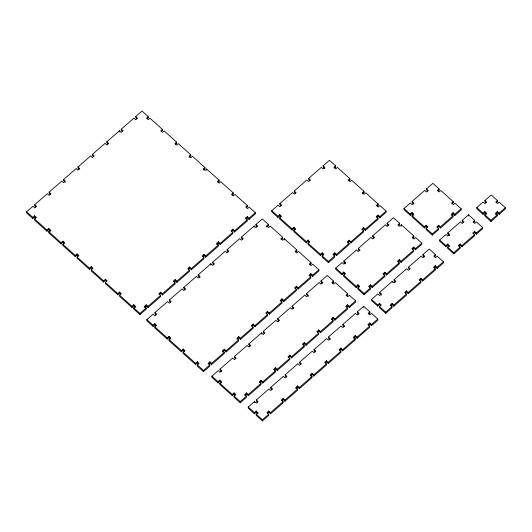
<?xml version="1.0" encoding="UTF-8"?>
<svg xmlns="http://www.w3.org/2000/svg" width="532" height="532" viewBox="0 0 532 532"><rect width="100%" height="100%" fill="white"/><g stroke="black" fill="none" stroke-linecap="round" stroke-linejoin="round"><path stroke-width="0.8" d="M32.818 218.539L32.798 217.362L34.6 215.786L34.62 216.963L32.818 218.539L26.62 212.98L26.6 211.803L32.911 206.29L34.68 207.879L36.489 206.31L34.713 204.72L47.341 193.701L49.11 195.291L50.912 193.715L49.144 192.132L61.765 181.113L63.534 182.702L65.336 181.126L63.567 179.537L76.189 168.524L77.965 170.107L79.767 168.538L77.998 166.948L90.62 155.929L92.388 157.519L94.191 155.942L92.422 154.36L105.043 143.341L106.819 144.93L108.621 143.354L106.852 141.765L119.474 130.752L121.243 132.342L123.045 130.766L121.276 129.176L133.898 118.157L135.673 119.747L137.475 118.177L135.7 116.588L142.017 111.075L148.209 116.634L148.235 117.811M148.209 116.634L146.566 118.071L148.342 119.66L149.984 118.224L162.373 129.343L162.4 130.52M147.138 118.769L148.395 117.678M46.982 231.24L46.962 230.063L48.764 228.487L48.784 229.664L46.982 231.24L34.587 220.128L34.567 218.945L36.369 217.375L34.6 215.786M162.373 129.343L160.731 130.772L162.499 132.362L164.149 130.925L176.538 142.044L176.564 143.221M161.302 131.477L162.559 130.38M61.147 243.942L61.127 242.765L62.929 241.196L62.949 242.373L61.147 243.942L48.751 232.83L48.731 231.653L50.533 230.077L48.764 228.487M176.538 142.044L174.895 143.48L176.664 145.063L178.313 143.633L190.702 154.745L190.729 155.923M175.467 144.179L176.724 143.081M75.311 256.65L75.291 255.466L77.093 253.897L77.113 255.074L75.311 256.65L62.916 245.531L62.896 244.354L64.698 242.778L62.929 241.196M190.702 154.745L189.06 156.182L190.828 157.771L192.471 156.335L204.867 167.454L204.887 168.631M189.079 157.359L190.888 155.783M89.476 269.352L89.449 268.175L91.258 266.599L91.278 267.776L89.476 269.352L77.08 258.233L77.06 257.056L78.862 255.486L77.093 253.897M204.867 167.454L203.224 168.883L204.993 170.473L206.635 169.036L219.031 180.155L219.051 181.332M203.244 170.06L205.053 168.491M103.64 282.053L103.614 280.876L105.422 279.3L105.442 280.484L103.64 282.053L91.245 270.941L91.225 269.764L93.027 268.188L91.258 266.599M219.031 180.155L217.388 181.592L219.157 183.174L220.8 181.745L233.196 192.857L233.215 194.034M217.96 182.29L219.211 181.193M117.805 294.761L117.778 293.578L119.58 292.008L119.607 293.185L117.805 294.761L105.409 283.642L105.389 282.465L107.191 280.889L105.422 279.3M233.196 192.857L231.553 194.293L233.322 195.882L234.964 194.446L247.36 205.558L247.38 206.742M232.125 194.991L233.375 193.894M131.969 307.463L131.943 306.286L133.745 304.71L133.771 305.887L131.969 307.463L119.574 296.344L119.554 295.167L121.356 293.598L119.58 292.008M247.36 205.558L245.718 206.995L247.486 208.584L249.129 207.148L255.327 212.707L255.347 213.884L249.036 219.397L247.267 217.807L247.247 216.63L245.438 218.2L247.214 219.789L247.234 220.966L234.612 231.985L232.836 230.396L232.817 229.219L231.014 230.788L232.783 232.378L232.81 233.555L220.182 244.574L218.413 242.984L218.393 241.807L216.584 243.383L218.359 244.973L218.379 246.15L205.758 257.162L203.989 255.579L203.962 254.396L202.16 255.972L203.929 257.561L203.956 258.738L191.327 269.757L189.558 268.168L189.538 266.991L187.736 268.56L189.505 270.15L189.525 271.327L176.903 282.346L175.134 280.756L175.108 279.579L173.306 281.155L175.075 282.738L175.101 283.922L162.473 294.934L160.704 293.345L160.684 292.168L158.882 293.744L160.651 295.333L160.671 296.51L148.049 307.529L146.28 305.94L146.253 304.763L144.451 306.332L144.478 307.509M246.283 207.693L247.54 206.602M144.451 306.332L146.22 307.922L146.247 309.099L139.936 314.612L133.738 309.052L133.712 307.875L135.52 306.299L133.745 304.71M145.076 306.991L146.28 305.94M159.5 294.396L160.704 293.345M173.931 281.807L175.134 280.756M188.355 269.219L189.558 268.168M202.785 256.623L203.989 255.579M216.61 244.56L218.413 242.984M231.639 231.447L232.836 230.396M246.063 218.858L247.267 217.807M139.936 314.612L139.909 313.428L146.22 307.922M148.049 307.529L148.029 306.346L160.651 295.333M162.473 294.934L162.453 293.757L175.075 282.738M176.903 282.346L176.877 281.169L189.505 270.15M191.327 269.757L191.307 268.574L203.929 257.561M205.758 257.162L205.731 255.985L218.359 244.973M220.182 244.574L220.162 243.397L232.783 232.378M234.612 231.985L234.585 230.808L247.214 219.789M249.036 219.397L249.016 218.213L255.327 212.707M153.063 326.382L153.036 325.205L154.839 323.629L154.865 324.806L153.063 326.382L146.865 320.823L146.839 319.646L153.15 314.139L154.925 315.722L156.727 314.153L154.958 312.563L167.58 301.544L169.349 303.134L171.151 301.558L169.382 299.975L182.004 288.956L183.779 290.545L185.582 288.969L183.813 287.38L196.434 276.367L198.203 277.957L200.005 276.381L198.237 274.791L210.858 263.772L212.634 265.362L214.436 263.792L212.66 262.203L225.289 251.184L227.058 252.773L228.86 251.197L227.091 249.614L239.713 238.595L241.481 240.185L243.29 238.609L241.515 237.019L254.143 226.007L255.912 227.59L257.714 226.02L255.945 224.431L262.256 218.925L268.454 224.477L268.474 225.661M277.943 217.395L277.923 216.218L279.726 214.642L279.746 215.819L277.943 217.395L271.746 211.836L271.726 210.659L278.037 205.153L279.805 206.735L281.608 205.166L279.839 203.576L292.467 192.557L294.236 194.147L296.038 192.571L294.269 190.988L306.891 179.969L308.66 181.558L310.462 179.982L308.693 178.393L321.315 167.381L323.09 168.97L324.892 167.394L323.123 165.804L329.434 160.298L335.632 165.858L335.652 167.035M268.633 225.521L266.831 227.091L266.811 225.914L268.454 224.477M335.632 165.858L333.983 167.287L335.759 168.877L337.401 167.44L349.79 178.559L349.817 179.736M334.555 167.992L335.812 166.895M167.221 339.084L167.201 337.906L169.003 336.33L169.03 337.514L167.221 339.084L154.832 327.971L154.805 326.788L156.614 325.218L154.839 323.629M292.108 230.097L292.088 228.92L293.89 227.344L293.91 228.527L292.108 230.097L279.712 218.985L279.692 217.801L281.495 216.231L279.726 214.642M266.811 225.914L268.58 227.503L270.223 226.067L282.618 237.186L280.976 238.615L282.745 240.205L284.387 238.768L296.783 249.887L296.803 251.064M349.79 178.559L348.147 179.996L349.923 181.578L351.566 180.148L363.954 191.261L363.981 192.438M280.996 239.799L282.798 238.223M348.719 180.694L349.976 179.597M181.385 351.792L181.365 350.608L183.168 349.039L183.194 350.216L181.385 351.792L168.996 340.673L168.97 339.496L170.772 337.92L169.003 336.33M306.272 242.805L306.252 241.621L308.055 240.052L308.075 241.229L306.272 242.805L293.877 231.686L293.857 230.509L295.659 228.933L293.89 227.344M296.783 249.887L295.134 251.323L296.909 252.913L298.552 251.476L310.941 262.589L310.967 263.772M363.954 191.261L362.312 192.697L364.081 194.286L365.73 192.85L378.119 203.962L378.146 205.146M295.706 252.022L296.962 250.924M362.339 193.874L364.141 192.298M195.55 364.493L195.53 363.316L197.332 361.74L197.352 362.917L195.55 364.493L183.161 353.374L183.134 352.197L184.937 350.621L183.168 349.039M320.437 255.506L320.41 254.329L322.219 252.753L322.239 253.93L320.437 255.506L308.041 244.388L308.021 243.21L309.824 241.634L308.055 240.052M310.941 262.589L309.298 264.025L311.074 265.614L312.716 264.178L318.914 269.737L318.934 270.914L312.623 276.421L310.854 274.838L310.828 273.654L309.026 275.23L310.794 276.82L310.821 277.997L298.193 289.016L296.424 287.426L296.404 286.249L294.602 287.819L296.371 289.408L296.391 290.585L283.769 301.604L282 300.015L281.973 298.838L280.171 300.414L281.94 301.996L281.967 303.18L269.338 314.193L267.569 312.603L267.549 311.426L265.747 313.002L267.516 314.592L267.536 315.769L254.914 326.788L253.146 325.198L253.119 324.021L251.317 325.591L253.086 327.18L253.112 328.357L240.491 339.376L238.715 337.787L238.695 336.61L236.893 338.186L238.662 339.768L238.682 340.952L226.06 351.965L224.291 350.375L224.265 349.198L222.462 350.774L224.238 352.364L224.258 353.541L211.636 364.553L209.861 362.97L209.841 361.787L208.039 363.363L209.808 364.952L209.834 366.129L203.517 371.635L197.325 366.083L197.299 364.899L199.101 363.329L197.332 361.74M378.119 203.962L376.476 205.399L378.245 206.988L379.895 205.552L386.086 211.111L386.112 212.288L379.801 217.801L378.026 216.211L378.006 215.034L376.204 216.604L377.973 218.193L377.993 219.37L365.371 230.389L363.602 228.8L363.582 227.623L361.773 229.192L363.549 230.782L363.569 231.959L350.947 242.978L349.178 241.388L349.152 240.211L347.349 241.787L349.118 243.377L349.145 244.554L336.517 255.566L334.748 253.983L334.728 252.8L332.919 254.376L334.695 255.965L334.714 257.142L328.404 262.648L322.206 257.096L322.186 255.912L323.988 254.343L322.219 252.753M309.87 264.723L311.127 263.633M377.048 206.097L378.305 205.006M208.664 364.014L209.861 362.97M222.489 351.951L224.291 350.375M236.913 339.363L238.715 337.787M251.942 326.249L253.146 325.198M266.366 313.654L267.569 312.603M280.796 301.065L282 300.015M295.22 288.477L296.424 287.426M309.651 275.882L310.854 274.838M333.544 255.028L334.748 253.983M347.369 242.964L349.178 241.388M362.398 229.851L363.602 228.8M376.829 217.262L378.026 216.211M203.517 371.635L203.497 370.458L209.808 364.952M211.636 364.553L211.61 363.376L224.238 352.364M226.06 351.965L226.04 350.788L238.662 339.768M240.491 339.376L240.464 338.199L253.086 327.18M254.914 326.788L254.895 325.604L267.516 314.592M269.338 314.193L269.318 313.016L281.94 301.996M283.769 301.604L283.749 300.427L296.371 289.408M298.193 289.016L298.173 287.832L310.794 276.82M312.623 276.421L312.597 275.243L318.914 269.737M328.404 262.648L328.384 261.471L334.695 255.965M336.517 255.566L336.497 254.389L349.118 243.377M350.947 242.978L350.921 241.801L363.549 230.782M365.371 230.389L365.351 229.212L377.973 218.193M379.801 217.801L379.775 216.617L386.086 211.111M218.1 382.914L218.08 381.73L219.882 380.161L219.902 381.338L218.1 382.914L211.902 377.354L211.882 376.177L218.193 370.664L219.962 372.254L221.771 370.678L219.995 369.095L232.624 358.076L234.393 359.665L236.195 358.089L234.426 356.5L247.048 345.487L248.816 347.07L250.625 345.501L248.85 343.911L261.478 332.892L263.247 334.482L265.049 332.906L263.28 331.323L275.902 320.304L277.671 321.893L279.473 320.317L277.704 318.728L290.326 307.715L292.101 309.305L293.903 307.729L292.135 306.139L304.756 295.127L306.525 296.71L308.327 295.14L306.558 293.551L319.18 282.532L320.956 284.121L322.758 282.545L320.989 280.963L327.3 275.45L333.498 281.009L333.517 282.186M341.963 274.811L341.943 273.634L343.745 272.065L343.772 273.242L341.963 274.811L335.772 269.259L335.745 268.081L342.056 262.569L343.825 264.158L345.634 262.582L343.858 260.999L356.487 249.98L358.255 251.57L360.058 249.993L358.289 248.404L370.91 237.392L372.679 238.974L374.488 237.405L372.713 235.816L385.341 224.797L387.11 226.386L388.912 224.81L387.143 223.227L393.454 217.714L399.652 223.274L399.672 224.451M410.212 215.254L410.192 214.077L411.994 212.501L412.014 213.678L410.212 215.254L404.014 209.694L403.994 208.517L410.305 203.011L412.074 204.601L413.883 203.025L412.107 201.435L424.736 190.416L426.504 192.005L428.307 190.436L426.538 188.847L432.849 183.34L439.046 188.893L439.066 190.077M333.498 281.009L331.848 282.445L333.624 284.028L335.266 282.598L347.655 293.711L347.682 294.894M399.652 223.274L398.009 224.71L399.778 226.3L401.421 224.863L413.816 235.975L413.836 237.159M439.046 188.893L437.404 190.33L439.173 191.919L440.815 190.483L453.211 201.601L453.231 202.778M332.42 283.144L333.677 282.046M398.029 225.887L399.831 224.311M437.969 191.028L439.226 189.937M232.265 395.615L232.245 394.438L234.047 392.862L234.067 394.039L232.265 395.615L219.876 384.496L219.849 383.319L221.651 381.743L219.882 380.161M356.127 287.519L356.108 286.342L357.91 284.766L357.93 285.943L356.127 287.519L343.738 276.401L343.712 275.224L345.514 273.648L343.745 272.065M424.376 227.955L424.356 226.778L426.159 225.209L426.179 226.386L424.376 227.955L411.981 216.843L411.961 215.666L413.763 214.09L411.994 212.501M347.655 293.711L346.013 295.147L347.782 296.736L349.431 295.3L355.622 300.859L355.649 302.036L349.338 307.543L347.569 305.96L347.542 304.776L345.74 306.352L347.509 307.942L347.536 309.119L334.907 320.138L333.138 318.548L333.118 317.371L331.31 318.941L333.085 320.53L333.105 321.707L320.483 332.726L318.715 331.137L318.688 329.96L316.886 331.536L318.655 333.118L318.681 334.302L306.053 345.315L304.284 343.725L304.264 342.548L302.462 344.124L304.231 345.714L304.251 346.891L291.629 357.91L289.86 356.32L289.834 355.143L288.031 356.713L289.8 358.302L289.827 359.479L277.205 370.498L275.43 368.909L275.41 367.732L273.608 369.301L275.377 370.89L275.396 372.067L262.775 383.087L261.006 381.497L260.979 380.32L259.177 381.896L260.946 383.486L260.973 384.663L248.351 395.675L246.575 394.092L246.555 392.909L244.753 394.485L246.522 396.074L246.542 397.251L240.231 402.757L234.033 397.204L234.013 396.021L235.816 394.451L234.047 392.862M413.816 235.975L412.174 237.412L413.943 239.001L415.585 237.565L421.783 243.124L421.803 244.301L415.492 249.814L413.723 248.225L413.697 247.048L411.894 248.617L413.663 250.206L413.69 251.383L401.068 262.402L399.293 260.813L399.273 259.636L397.471 261.205L399.239 262.795L399.259 263.972L386.638 274.991L384.869 273.401L384.842 272.224L383.04 273.8L384.816 275.39L384.836 276.567L372.214 287.579L370.438 285.997L370.418 284.813L368.616 286.389L370.385 287.978L370.405 289.155L364.094 294.662L357.903 289.109L357.876 287.925L359.679 286.356L357.91 284.766M453.211 201.601L451.562 203.031L453.337 204.62L454.98 203.184L461.178 208.743L461.197 209.921L454.887 215.433L453.118 213.844L453.091 212.667L451.289 214.236L453.058 215.826L453.084 217.003L440.463 228.022L438.687 226.433L438.667 225.255L436.865 226.832L438.634 228.414L438.654 229.598L432.343 235.104L426.145 229.545L426.125 228.368L427.928 226.792L426.159 225.209M346.585 295.845L347.842 294.755M412.739 238.11L413.996 237.019M452.134 203.736L453.39 202.639M244.773 395.662L246.575 394.092M259.802 382.548L261.006 381.497M274.226 369.959L275.43 368.909M288.657 357.371L289.86 356.32M303.08 344.776L304.284 343.725M317.511 332.187L318.715 331.137M331.935 319.599L333.138 318.548M346.365 307.004L347.569 305.96M369.241 287.041L370.438 285.997M383.067 274.978L384.869 273.401M398.096 261.864L399.293 260.813M412.519 249.275L413.723 248.225M436.885 228.009L438.687 226.433M451.316 215.42L453.118 213.844M240.231 402.757L240.211 401.58L246.522 396.074M248.351 395.675L248.324 394.498L260.946 383.486M262.775 383.087L262.755 381.909L275.377 370.89M277.205 370.498L277.179 369.321L289.8 358.302M291.629 357.91L291.609 356.726L304.231 345.714M306.053 345.315L306.033 344.138L318.655 333.118M320.483 332.726L320.457 331.549L333.085 320.53M334.907 320.138L334.887 318.954L347.509 307.942M349.338 307.543L349.311 306.365L355.622 300.859M364.094 294.662L364.074 293.484L370.385 287.978M372.214 287.579L372.187 286.402L384.816 275.39M386.638 274.991L386.618 273.814L399.239 262.795M401.068 262.402L401.042 261.225L413.663 250.206M415.492 249.814L415.472 248.63L421.783 243.124M432.343 235.104L432.323 233.927L438.634 228.414M440.463 228.022L440.436 226.845L453.058 215.826M454.887 215.433L454.867 214.25L461.178 208.743M254.449 413.776L254.422 412.599L256.231 411.023L256.251 412.2L254.449 413.776L248.251 408.217L248.231 407.04L254.542 401.534L256.311 403.116L258.113 401.547L256.344 399.958L268.966 388.939L270.735 390.528L272.544 388.959L270.768 387.369L283.396 376.35L285.165 377.939L286.967 376.363L285.199 374.774L297.82 363.762L299.589 365.351L301.398 363.775L299.622 362.186L312.251 351.173L314.02 352.756L315.822 351.187L314.053 349.597L326.675 338.578L328.444 340.167L330.246 338.591L328.477 337.009L341.098 325.99L342.874 327.579L344.676 326.003L342.907 324.414L355.529 313.401L357.298 314.984L359.1 313.415L357.331 311.825L363.642 306.319L369.84 311.872L369.866 313.055M377.753 306.166L377.727 304.989L379.529 303.42L379.555 304.597L377.753 306.166L371.555 300.613L371.529 299.43L377.846 293.923L379.615 295.513L381.417 293.937L379.649 292.354L392.27 281.335L394.039 282.924L395.841 281.348L394.072 279.759L406.694 268.746L408.47 270.329L410.272 268.76L408.503 267.17L421.125 256.151L422.893 257.741L424.696 256.165L422.927 254.582L429.238 249.069L435.435 254.629L435.455 255.806M445.869 246.722L445.849 245.545L447.651 243.969L447.671 245.146L445.869 246.722L439.671 241.162L439.651 239.985L445.962 234.479L447.731 236.062L449.533 234.492L447.764 232.903L460.393 221.884L462.162 223.473L463.964 221.897L462.195 220.315L468.506 214.802L474.704 220.361L474.724 221.538M483.003 214.316L482.983 213.133L484.785 211.563L484.812 212.74L483.003 214.316L476.812 208.757L476.785 207.58L483.096 202.067L484.871 203.656L486.674 202.08L484.905 200.498L491.216 194.985L497.413 200.544L497.433 201.721M369.84 311.872L368.197 313.308L369.966 314.897L371.609 313.461L377.806 319.02L377.833 320.197L371.516 325.71L369.747 324.121L369.727 322.944L367.925 324.513L369.693 326.103L369.713 327.28L357.092 338.299L355.323 336.709L355.296 335.532L353.494 337.102L355.263 338.691L355.29 339.868L342.668 350.887L340.892 349.298L340.872 348.121L339.07 349.697L340.839 351.286L340.859 352.463L328.237 363.476L326.468 361.893L326.442 360.709L324.64 362.285L326.415 363.875L326.435 365.052L313.813 376.071L312.038 374.481L312.018 373.304L310.216 374.874L311.985 376.463L312.005 377.64L299.383 388.659L297.614 387.07L297.594 385.893L295.785 387.469L297.561 389.052L297.581 390.235L284.959 401.248L283.184 399.658L283.164 398.481L281.362 400.057L283.13 401.647L283.157 402.824L270.529 413.843L268.76 412.253L268.74 411.076L266.931 412.646L268.707 414.235L268.727 415.412L262.416 420.925L256.218 415.366L256.198 414.189L258 412.613L256.231 411.023M435.435 254.629L433.793 256.065L435.562 257.654L437.204 256.218L443.402 261.777L443.429 262.954L437.111 268.461L435.342 266.871L435.322 265.694L433.52 267.27L435.289 268.86L435.309 270.037L422.687 281.049L420.918 279.466L420.892 278.283L419.09 279.859L420.859 281.448L420.885 282.625L408.263 293.644L406.488 292.055L406.468 290.878L404.666 292.447L406.435 294.036L406.455 295.213L393.833 306.233L392.064 304.643L392.037 303.466L390.235 305.042L392.011 306.625L392.031 307.809L385.72 313.315L379.522 307.755L379.502 306.578L381.304 305.002L379.529 303.42M474.704 220.361L473.061 221.797L474.83 223.387L476.473 221.95L482.67 227.51L482.69 228.687L476.379 234.193L474.611 232.604L474.584 231.427L472.782 233.003L474.551 234.592L474.577 235.769L461.956 246.788L460.18 245.199L460.16 244.022L458.358 245.591L460.127 247.18L460.147 248.358L453.836 253.87L447.638 248.311L447.618 247.134L449.42 245.558L447.651 243.969M497.413 200.544L495.764 201.98L497.54 203.57L499.182 202.133L505.38 207.693L505.4 208.87L499.089 214.376L497.32 212.787L497.294 211.61L495.492 213.186L497.26 214.775L497.287 215.952L490.976 221.458L484.778 215.899L484.752 214.722L486.554 213.146L484.785 211.563M368.769 314.006L370.026 312.916M434.365 256.763L435.622 255.666M473.626 222.496L474.883 221.398M496.336 202.679L497.593 201.581M267.556 413.304L268.76 412.253M281.987 400.709L283.184 399.658M295.812 388.646L297.614 387.07M310.236 376.058L312.038 374.481M325.265 362.937L326.468 361.893M339.695 350.349L340.892 349.298M353.521 338.286L355.323 336.709M368.543 325.172L369.747 324.121M390.86 305.694L392.064 304.643M405.291 293.105L406.488 292.055M419.715 280.51L420.918 279.466M434.139 267.922L435.342 266.871M458.983 246.25L460.18 245.199M473.407 233.654L474.611 232.604M495.511 214.363L497.32 212.787M262.416 420.925L262.396 419.741L268.707 414.235M270.529 413.843L270.509 412.659L283.13 401.647M284.959 401.248L284.933 400.071L297.561 389.052M299.383 388.659L299.363 387.482L311.985 376.463M313.813 376.071L313.787 374.887L326.415 363.875M328.237 363.476L328.217 362.299L340.839 351.286M342.668 350.887L342.641 349.71L355.263 338.691M357.092 338.299L357.072 337.122L369.693 326.103M371.516 325.71L371.496 324.527L377.806 319.02M385.72 313.315L385.693 312.138L392.011 306.625M393.833 306.233L393.813 305.055L406.435 294.036M408.263 293.644L408.237 292.467L420.859 281.448M422.687 281.049L422.667 279.872L435.289 268.86M437.111 268.461L437.091 267.283L443.402 261.777M453.836 253.87L453.816 252.687L460.127 247.18M461.956 246.788L461.929 245.604L474.551 234.592M476.379 234.193L476.359 233.016L482.67 227.51M490.976 221.458L490.95 220.281L497.26 214.775M499.089 214.376L499.063 213.199L505.38 207.693M497.294 211.61L499.063 213.199M486.102 202.732L484.925 201.675L484.905 200.498M484.812 212.74L486.581 214.33M476.785 207.58L482.983 213.133M484.752 214.722L490.95 220.281M474.584 231.427L476.359 233.016M453.091 212.667L454.867 214.25M463.399 222.549L462.215 221.492L462.195 220.315M427.741 191.081L426.558 190.024L426.538 188.847M460.16 244.022L461.929 245.604M438.667 225.255L440.436 226.845M449.56 235.669L447.791 234.08L447.764 232.903M413.903 204.202L412.134 202.612L412.107 201.435M447.671 245.146L449.447 246.735M412.014 213.678L413.79 215.267M426.179 226.386L427.362 227.443M439.651 239.985L445.849 245.545M447.618 247.134L453.816 252.687M403.994 208.517L410.192 214.077M411.961 215.666L424.356 226.778M426.125 228.368L432.323 233.927M435.322 265.694L437.091 267.283M378.006 215.034L379.775 216.617M413.697 247.048L415.472 248.63M424.13 256.816L422.953 255.759L422.927 254.582M324.912 168.571L323.143 166.982L323.123 165.804M388.347 225.462L387.163 224.404L387.143 223.227M420.892 278.283L422.667 279.872M363.582 227.623L365.351 229.212M399.273 259.636L401.042 261.225M409.707 269.405L408.523 268.347L408.503 267.17M309.897 180.634L308.72 179.577L308.693 178.393M373.916 238.05L372.739 236.993L372.713 235.816M406.468 290.878L408.237 292.467M349.152 240.211L350.921 241.801M384.842 272.224L386.618 273.814M395.276 282L394.099 280.936L394.072 279.759M295.473 193.222L294.289 192.165L294.269 190.988M359.492 250.645L358.309 249.581L358.289 248.404M392.037 303.466L393.813 305.055M334.728 252.8L336.497 254.389M370.418 284.813L372.187 286.402M381.437 295.12L379.668 293.531L379.649 292.354M281.042 205.811L279.865 204.754L279.839 203.576M345.654 263.766L343.885 262.176L343.858 260.999M379.555 304.597L380.732 305.654M279.746 215.819L280.929 216.876M293.91 228.527L295.094 229.585M308.075 241.229L309.258 242.286M322.239 253.93L323.423 254.988M343.772 273.242L344.949 274.299M357.93 285.943L359.113 287.001M371.529 299.43L377.727 304.989M379.502 306.578L385.693 312.138M271.726 210.659L277.923 216.218M279.692 217.801L292.088 228.92M293.857 230.509L306.252 241.621M308.021 243.21L320.41 254.329M322.186 255.912L328.384 261.471M335.745 268.081L341.943 273.634M343.712 275.224L356.108 286.342M357.876 287.925L364.074 293.484M369.727 322.944L371.496 324.527M358.535 314.06L357.358 313.002L357.331 311.825M347.542 304.776L349.311 306.365M322.186 283.197L321.009 282.14L320.989 280.963M247.247 216.63L249.016 218.213M310.828 273.654L312.597 275.243M136.904 118.822L135.727 117.765L135.7 116.588M257.149 226.665L255.965 225.608L255.945 224.431M355.296 335.532L357.072 337.122M344.111 326.655L342.927 325.597L342.907 324.414M333.118 317.371L334.887 318.954M308.354 296.317L306.578 294.728L306.558 293.551M232.817 229.219L234.585 230.808M296.404 286.249L298.173 287.832M122.48 131.411L121.296 130.353L121.276 129.176M242.718 239.26L241.541 238.196L241.515 237.019M340.872 348.121L342.641 349.71M330.272 339.775L328.503 338.186L328.477 337.009M318.688 329.96L320.457 331.549M293.338 308.38L292.154 307.316L292.135 306.139M218.393 241.807L220.162 243.397M281.973 298.838L283.749 300.427M108.049 144.006L106.872 142.948L106.852 141.765M228.295 251.849L227.111 250.791L227.091 249.614M326.442 360.709L328.217 362.299M315.257 351.832L314.073 350.774L314.053 349.597M304.264 342.548L306.033 344.138M278.908 320.969L277.731 319.912L277.704 318.728M203.962 254.396L205.731 255.985M267.549 311.426L269.318 313.016M93.625 156.594L92.448 155.537L92.422 154.36M213.864 264.437L212.687 263.38L212.66 262.203M312.018 373.304L313.787 374.887M300.826 364.427L299.649 363.363L299.622 362.186M289.834 355.143L291.609 356.726M264.484 333.557L263.3 332.5L263.28 331.323M189.538 266.991L191.307 268.574M253.119 324.021L254.895 325.604M79.201 169.183L78.018 168.125L77.998 166.948M200.032 277.558L198.256 275.968L198.237 274.791M297.594 385.893L299.363 387.482M286.402 377.015L285.219 375.958L285.199 374.774M275.41 367.732L277.179 369.321M250.053 346.146L248.876 345.088L248.85 343.911M175.108 279.579L176.877 281.169M238.695 336.61L240.464 338.199M65.363 182.303L63.594 180.714L63.567 179.537M185.01 289.621L183.833 288.563L183.813 287.38M283.164 398.481L284.933 400.071M271.972 389.604L270.795 388.546L270.768 387.369M260.979 380.32L262.755 381.909M235.629 358.741L234.446 357.677L234.426 356.5M160.684 292.168L162.453 293.757M224.265 349.198L226.04 350.788M50.347 194.366L49.163 193.309L49.144 192.132M170.586 302.209L169.402 301.152L169.382 299.975M268.74 411.076L270.509 412.659M257.548 402.192L256.364 401.135L256.344 399.958M246.555 392.909L248.324 394.498M221.791 371.861L220.022 370.272L219.995 369.095M146.253 304.763L148.029 306.346M209.841 361.787L211.61 363.376M35.917 206.955L34.74 205.897L34.713 204.72M156.162 314.798L154.978 313.74L154.958 312.563M256.251 412.2L258.02 413.79M219.902 381.338L221.678 382.927M234.067 394.039L235.25 395.096M248.231 407.04L254.422 412.599M256.198 414.189L262.396 419.741M34.62 216.963L35.804 218.02M48.784 229.664L50.56 231.254M62.949 242.373L64.133 243.43M77.113 255.074L78.297 256.131M91.278 267.776L92.462 268.84M105.442 280.484L106.619 281.541M119.607 293.185L120.784 294.243M133.771 305.887L135.54 307.476M154.865 324.806L156.042 325.863M169.03 337.514L170.799 339.097M183.194 350.216L184.371 351.273M197.352 362.917L198.536 363.974M211.882 376.177L218.08 381.73M219.849 383.319L232.245 394.438M234.013 396.021L240.211 401.58M26.6 211.803L32.798 217.362M34.567 218.945L46.962 230.063M48.731 231.653L61.127 242.765M62.896 244.354L75.291 255.466M77.06 257.056L89.449 268.175M91.225 269.764L103.614 280.876M105.389 282.465L117.778 293.578M119.554 295.167L131.943 306.286M133.712 307.875L139.909 313.428M146.839 319.646L153.036 325.205M154.805 326.788L167.201 337.906M168.97 339.496L181.365 350.608M183.134 352.197L195.53 363.316M197.299 364.899L203.497 370.458M468.506 214.802L468.526 215.985M401.421 224.863L401.441 226.04M392.27 281.335L392.29 282.512M363.642 306.319L363.669 307.496M284.387 238.768L284.407 239.952M282.618 237.186L282.638 238.363M261.478 332.892L261.498 334.076M254.143 226.007L254.163 227.184M254.542 401.534L254.562 402.711M210.858 263.772L210.885 264.956M206.635 169.036L206.662 170.22M119.474 130.752L119.494 131.929"/></g></svg>
